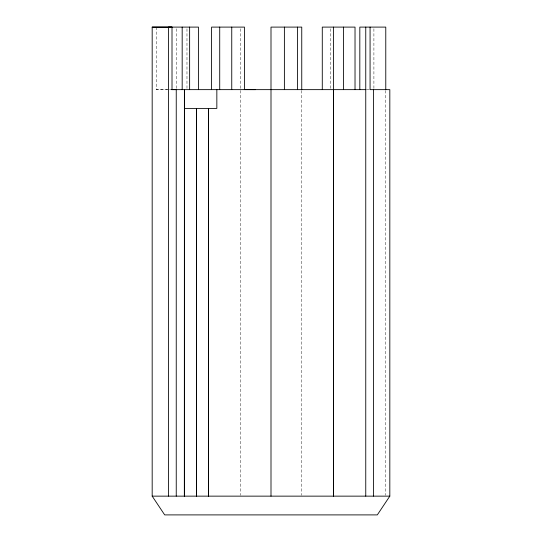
<?xml version="1.0" encoding="UTF-8"?>
<svg xmlns="http://www.w3.org/2000/svg" width="542" height="542" viewBox="0 0 542 542"><rect width="100%" height="100%" fill="white"/><g stroke="black" fill="none" stroke-linecap="round" stroke-linejoin="round"><path stroke-width="0.41" stroke-dasharray="2.71 2.03" d="M156.225 27.107L156.231 89.606L168.095 89.64M156.231 89.606L168.691 89.613M169.524 89.613L172.017 89.62M366.446 89.64L369.197 89.64M385.775 90.487L385.775 495.293M373.905 28.787L373.905 88.793M330.41 28.787L330.41 88.793M301.752 90.487L301.752 495.293M240.248 28.787L240.248 88.759M240.248 90.446L240.248 495.293M186.976 28.787L186.976 88.793M176.733 28.794L176.733 88.902"/><path stroke-width="0.81" d="M370.071 27.1L370.071 89.64L389.82 89.64L389.82 496.14L377.313 514.9L164.687 514.9L152.18 496.14L152.18 27.107L198.474 27.1L198.474 89.64M176.245 496.14L176.245 89.64L172.017 89.62L172.01 27.114L152.18 27.107M171.407 89.64L365.755 89.64M184.341 108.4L216.841 108.4L216.841 89.64M152.18 496.14L389.82 496.14M172.01 27.114L168.44 27.107L168.44 496.14M244.259 89.613L255.492 89.64M385.775 89.64L385.775 27.1L359.82 27.1L359.82 89.64M373.56 89.64L373.56 496.14M365.755 27.1L365.755 496.14M355.024 89.64L355.024 27.1L322.28 27.1L322.28 89.64M343.526 27.1L343.526 89.64M333.54 89.64L333.54 496.14L333.438 27.1M301.752 89.64L301.752 27.1L271 27.1L271 496.14M297.544 27.1L297.544 89.64M284.387 27.1L284.387 89.64M244.456 89.64L244.456 27.1L211.59 27.1L211.59 89.64M231.752 27.1L231.752 89.64M219.72 27.1L219.72 89.64M196.475 108.4L196.475 496.14M196.407 108.4L196.407 496.14M189.632 27.1L189.632 89.64M182.18 27.1L182.18 89.64M208.541 496.14L208.541 108.4L208.46 496.14M184.402 496.14L184.402 89.64L184.341 496.14"/></g></svg>
